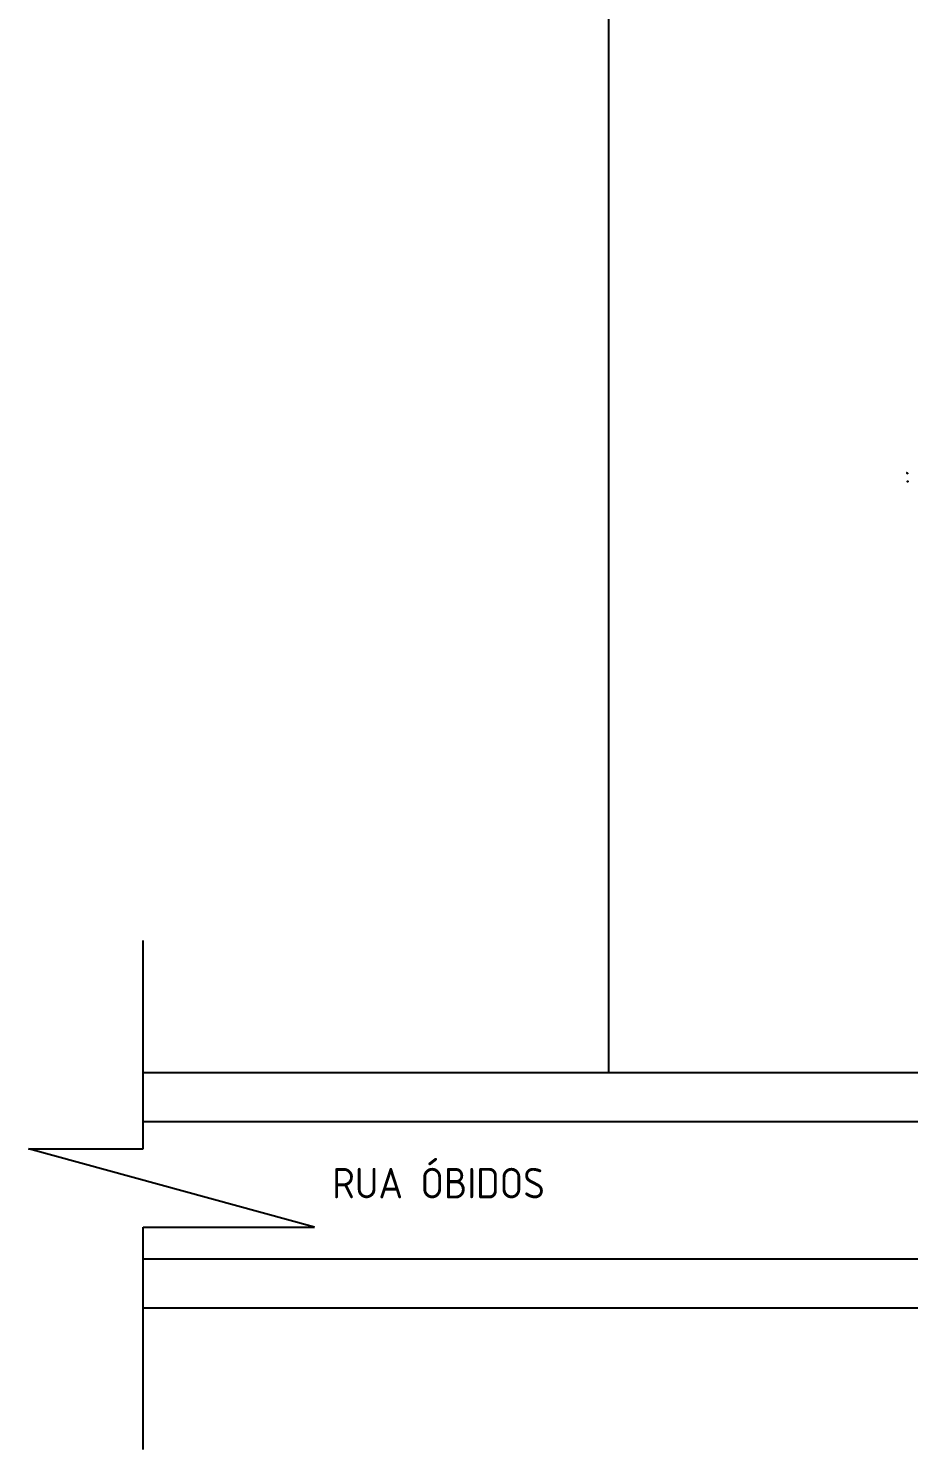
# Model space of a CAD drawing. Extents: x 115 to 1469, y 94 to 338.
# Drawn here: x 1280.8 to 1325.7, y 118.4 to 190.9 of the extents above; entities that cross this region are included whole.
import ezdxf

# ---------------------------------------------------------------- set-up
doc = ezdxf.new("R2010")
doc.units = 0
doc.layers.get('0').update_dxf_attribs({"linetype": 'CONTINUOUS'})
doc.layers.add('1', color=7, linetype='CONTINUOUS')
doc.styles.get("Standard").update_dxf_attribs({"font": 'ISOCP'})

msp = doc.modelspace()

# ---------------------------------------------------------------- linework, layer by layer
at = {"linetype": 'Continuous', "extrusion": (0, 0, -1)}
for centre, start_param, end_param in [((1325.613, 168.202), 0, 3.141593), ((1325.656, 168.169), 3.141593, 6.283185), ((1325.656, 168.169), 0, 3.141593), ((1325.67, 167.757), 3.141593, 6.283185), ((1325.67, 167.757), 0, 3.141593)]:
    msp.add_ellipse(centre, major_axis=(0, 0.0169), ratio=0.746585, start_param=start_param, end_param=end_param, dxfattribs=at)
at = {"layer": '1', "color": 6}
for p, q in [((1310.392, 242.374), (1310.392, 137.592)), ((1408.918, 137.592), (1310.392, 137.592)), ((1408.5, 125.592), (1286.639, 125.592))]:
    msp.add_line(p, q, dxfattribs=at)
at = {"layer": '1', "color": 21}
for p, q in [((1286.639, 133.711), (1286.639, 144.337)), ((1310.392, 137.592), (1286.639, 137.592)), ((1409.129, 135.092), (1286.639, 135.092)), ((1295.385, 129.714), (1280.784, 133.711)), ((1280.784, 133.711), (1286.639, 133.711)), ((1286.639, 129.714), (1295.385, 129.714)), ((1286.639, 118.372), (1286.639, 129.714)), ((1408.5, 128.092), (1286.639, 128.092))]:
    msp.add_line(p, q, dxfattribs=at)

# ---------------------------------------------------------------- texts
at = {"layer": '1', "insert": (1296.296, 132.741), "char_height": 1.55439, "width": 22.22841, "attachment_point": 1}
msp.add_mtext('RUA ÓBIDOS ', dxfattribs=at)

doc.saveas('drawing.dxf')
